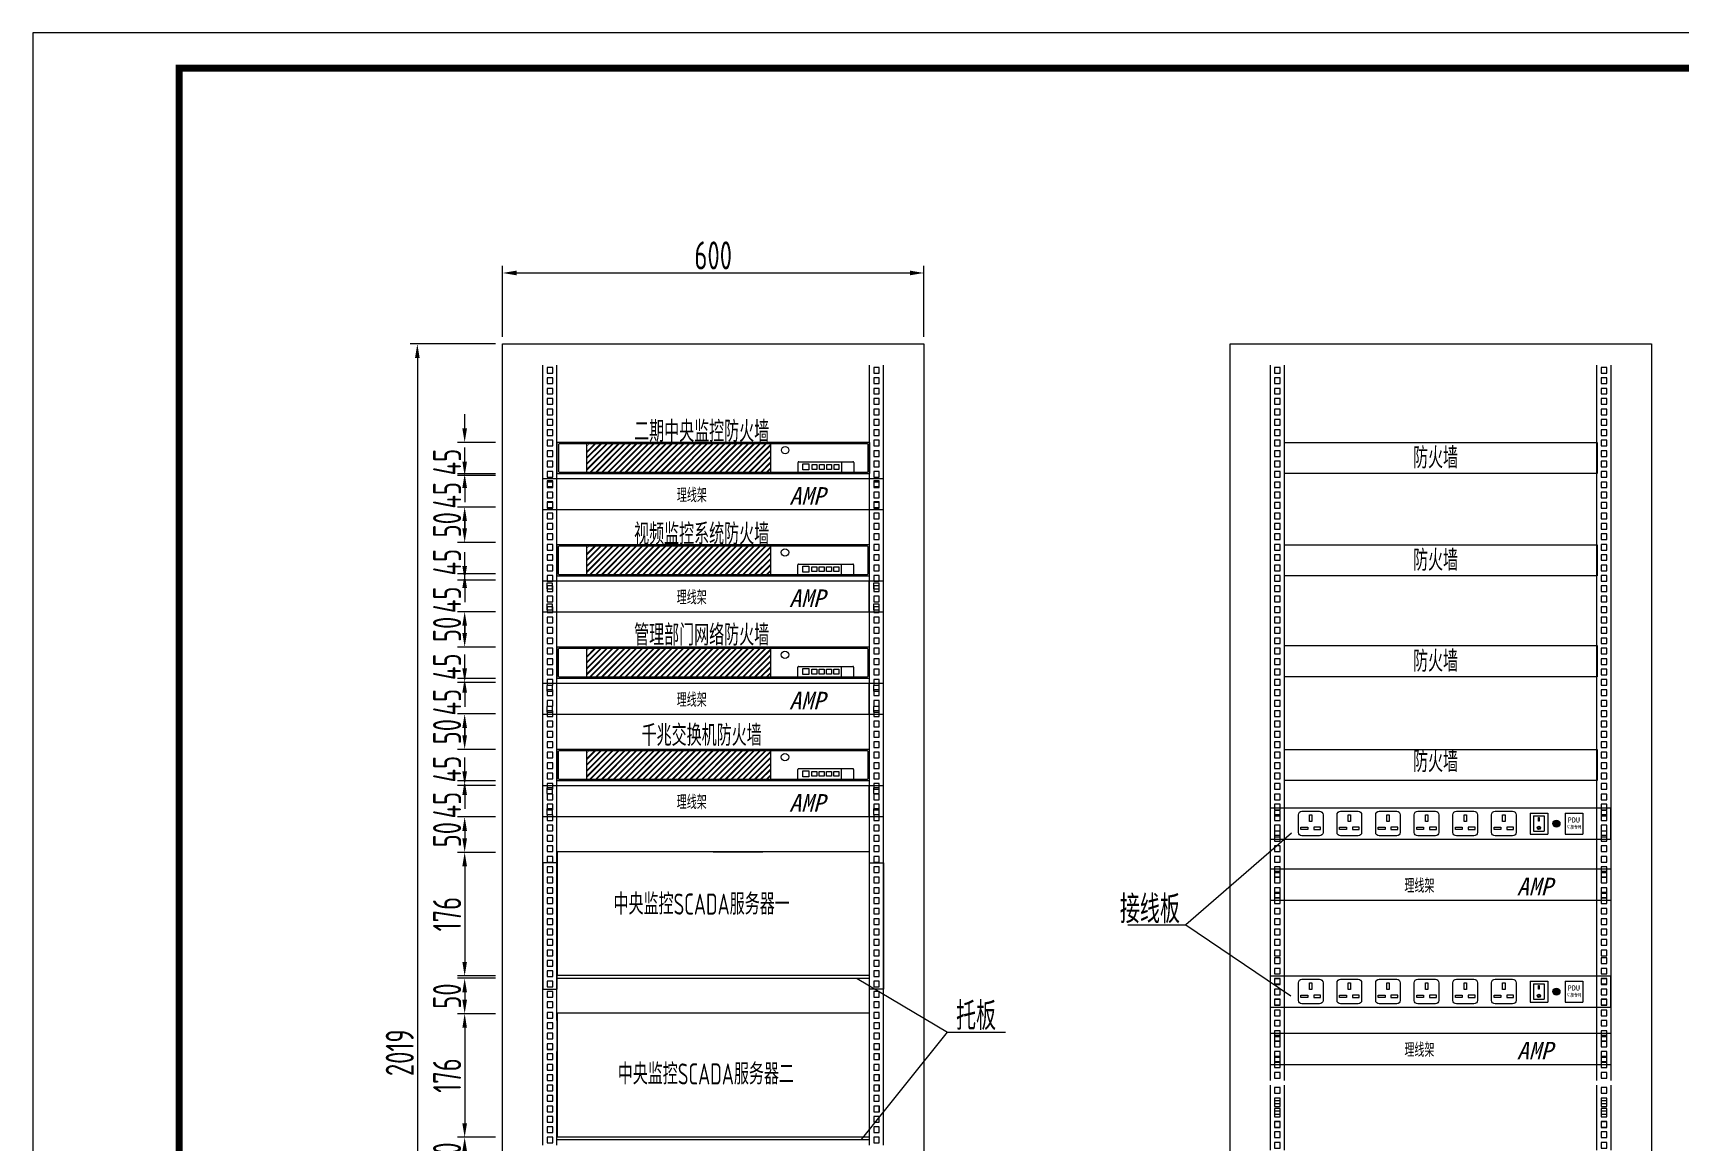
# Model space of a CAD drawing. Header units: millimetres. Extents: x 30557 to 235556, y -116603 to -73383.
# Drawn here: x 43144 to 45490, y -115243 to -113663 of the extents above; entities that cross this region are included whole.
import ezdxf
from ezdxf.enums import TextEntityAlignment as Align

# ---------------------------------------------------------------- set-up
doc = ezdxf.new("R2010")
doc.units = ezdxf.units.MM
doc.layers.add('0道路', color=3, linetype='Continuous')
doc.styles.get("Standard").update_dxf_attribs({"font": ''})
doc.styles.add('supcon', font='sceie.shx', dxfattribs={"width": 0.75, "height": 40, "bigfont": 'sceic.shx'})
doc.styles.get('Standard').set_extended_font_data('SimSun')
doc.dimstyles.new('supcon', dxfattribs={"dimtxt": 20, "dimasz": 20, "dimexe": 10, "dimexo": 10, "dimgap": 5, "dimtad": 1, "dimtoh": 1, "dimdec": 0, "dimzin": 0, "dimdsep": 46, "dimtxsty": 'supcon', "dimcen": 0.09, "dimclrd": 2, "dimclre": 2, "dimclrt": 2, "dimadec": 0, "dimazin": 0, "dimtfac": 1, "dimtdec": 0, "dimtofl": 0, "dimtmove": 0, "dimatfit": 3, "dimfxl": 1, "dimtolj": 1, "dimtzin": 0, "dimarcsym": 0})

# ---------------------------------------------------------------- blocks, each defined once
blk = doc.blocks.new('supcon图框')
at = {"linetype": 'Continuous'}
for p, q in [((6145.7, 4361.7), (1987.7, 4361.7)), ((1987.7, 4361.7), (1987.7, 1421.7))]:
    blk.add_line(p, q, dxfattribs=at)
at = {"linetype": 'Continuous', "const_width": 10}
blk.add_lwpolyline([(2195.7, 4311.7), (6095.7, 4311.7), (6095.7, 1471.7), (2195.7, 1471.7)], close=True, dxfattribs=at)
blk = doc.blocks.new('1U机架')
for p, q in [((493358, 404273), (493358, 404717)), ((493558, 404273), (493558, 404717)), ((498009, 404273), (498009, 404717)), ((498209, 404273), (498209, 404717))]:
    blk.add_line(p, q)
for points in [[(493498, 404683), (493418, 404683), (493418, 404603), (493498, 404603)], [(498149, 404683), (498069, 404683), (498069, 404603), (498149, 404603)], [(493498, 404535), (493418, 404535), (493418, 404455), (493498, 404455)], [(498149, 404535), (498069, 404535), (498069, 404455), (498149, 404455)], [(493498, 404385), (493418, 404385), (493418, 404305), (493498, 404305)], [(498149, 404385), (498069, 404385), (498069, 404305), (498149, 404305)]]:
    blk.add_lwpolyline(points, close=True)
blk = doc.blocks.new('42U机柜雏形')
for p, q in [((483477, 393703), (489477, 393703)), ((483477, 373513), (483477, 393703)), ((489477, 393703), (489477, 373513)), ((489477, 374513), (483477, 374513)), ((489477, 373513), (483477, 373513))]:
    blk.add_line(p, q)
for p in [(-9306, -11314), (-9306, -29539)]:
    blk.add_blockref('1U机架', p)
blk = doc.blocks.new('PUD插座')
h = blk.add_hatch(color=256)
h.dxf.hatch_style = 1
h.paths.add_polyline_path([(502708, 391397), (502716, 391397), (502716, 391447), (502708, 391447)])
h.paths.add_polyline_path([(502689, 391300, 1), (502735, 391300, 1)])
h.paths.add_polyline_path([(502727, 391300, -1), (502697, 391300, -1)], flags=16)
h = blk.add_hatch(color=256)
h.dxf.hatch_style = 1
h.paths.add_polyline_path([(502992, 391362, 1), (502932, 391362, 1)], flags=0)
h.paths.add_polyline_path([(502912, 391362, 1), (503012, 391362, 1)])
h.paths.add_polyline_path([(503002, 391362, -1), (502922, 391362, -1)], flags=16)
h.paths.add_polyline_path([(502992, 391362, -1), (502932, 391362, -1)], flags=0)
h = blk.add_hatch(color=256)
h.dxf.hatch_style = 1
h.paths.add_polyline_path([(502992, 391362, 1), (502932, 391362, 1)])
for p, q in [((498887, 391140), (498887, 391584)), ((498887, 391584), (503738, 391584)), ((499087, 391140), (499087, 391584)), ((502587, 391512), (502587, 391212)), ((502587, 391512), (502837, 391512)), ((502837, 391512), (502837, 391212)), ((503087, 391512), (503087, 391212)), ((503087, 391512), (503337, 391512)), ((503337, 391512), (503337, 391212)), ((503538, 391140), (503538, 391584)), ((503738, 391140), (503738, 391584)), ((502637, 391472), (502787, 391472)), ((502637, 391472), (502637, 391252)), ((502787, 391472), (502787, 391252)), ((498887, 391140), (503738, 391140)), ((502587, 391212), (502837, 391212)), ((502637, 391252), (502787, 391252)), ((503087, 391212), (503337, 391212))]:
    blk.add_line(p, q)
for points in [[(499027, 391550), (498947, 391550), (498947, 391470), (499027, 391470)], [(503678, 391550), (503598, 391550), (503598, 391470), (503678, 391470)], [(499420, 391313), (499420, 391278), (499323, 391278), (499323, 391313)], [(499445, 391487), (499480, 391487), (499480, 391390), (499445, 391390)], [(499505, 391313), (499505, 391278), (499602, 391278), (499602, 391313)], [(499970, 391313), (499970, 391278), (499873, 391278), (499873, 391313)], [(499995, 391487), (500030, 391487), (500030, 391390), (499995, 391390)], [(500055, 391313), (500055, 391278), (500152, 391278), (500152, 391313)], [(500520, 391313), (500520, 391278), (500423, 391278), (500423, 391313)], [(500545, 391487), (500580, 391487), (500580, 391390), (500545, 391390)], [(500605, 391313), (500605, 391278), (500702, 391278), (500702, 391313)], [(501070, 391313), (501070, 391278), (500973, 391278), (500973, 391313)], [(501095, 391487), (501130, 391487), (501130, 391390), (501095, 391390)], [(501155, 391313), (501155, 391278), (501252, 391278), (501252, 391313)], [(501620, 391313), (501620, 391278), (501523, 391278), (501523, 391313)], [(501645, 391487), (501680, 391487), (501680, 391390), (501645, 391390)], [(501705, 391313), (501705, 391278), (501802, 391278), (501802, 391313)], [(502170, 391313), (502170, 391278), (502073, 391278), (502073, 391313)], [(502195, 391487), (502230, 391487), (502230, 391390), (502195, 391390)], [(502255, 391313), (502255, 391278), (502352, 391278), (502352, 391313)], [(502708, 391447), (502716, 391447), (502716, 391397), (502708, 391397)], [(499027, 391252), (498947, 391252), (498947, 391172), (499027, 391172)], [(503678, 391252), (503598, 391252), (503598, 391172), (503678, 391172)]]:
    blk.add_lwpolyline(points, close=True)
for points in [[(499337, 391537), (499587, 391537, -0.414214), (499637, 391487), (499637, 391237, -0.414214), (499587, 391187), (499337, 391187, -0.414214), (499287, 391237), (499287, 391487, -0.414214)], [(499887, 391537), (500137, 391537, -0.414214), (500187, 391487), (500187, 391237, -0.414214), (500137, 391187), (499887, 391187, -0.414214), (499837, 391237), (499837, 391487, -0.414214)], [(500437, 391537), (500687, 391537, -0.414214), (500737, 391487), (500737, 391237, -0.414214), (500687, 391187), (500437, 391187, -0.414214), (500387, 391237), (500387, 391487, -0.414214)], [(500987, 391537), (501237, 391537, -0.414214), (501287, 391487), (501287, 391237, -0.414214), (501237, 391187), (500987, 391187, -0.414214), (500937, 391237), (500937, 391487, -0.414214)], [(501537, 391537), (501787, 391537, -0.414214), (501837, 391487), (501837, 391237, -0.414214), (501787, 391187), (501537, 391187, -0.414214), (501487, 391237), (501487, 391487, -0.414214)], [(502087, 391537), (502337, 391537, -0.414214), (502387, 391487), (502387, 391237, -0.414214), (502337, 391187), (502087, 391187, -0.414214), (502037, 391237), (502037, 391487, -0.414214)]]:
    blk.add_lwpolyline(points, format="xyb", close=True)
for centre, radius in [((502712, 391300), 23), ((502712, 391300), 15), ((502962, 391362), 50), ((502962, 391362), 40), ((502962, 391362), 30)]:
    blk.add_circle(centre, radius)
at = {"width": 0.75}
blk.add_text('机柜专用', height=50, dxfattribs=at).set_placement((503213, 391314), align=Align.MIDDLE)
blk.add_text('PDU', height=75).set_placement((503209, 391413), align=Align.MIDDLE)
blk = doc.blocks.new('理线架')
for p, q in [((498703, 383125), (498703, 383570)), ((498703, 383570), (503554, 383570)), ((498903, 383125), (498903, 383570)), ((503354, 383125), (503354, 383570)), ((503554, 383125), (503554, 383570)), ((498703, 383125), (503554, 383125))]:
    blk.add_line(p, q)
for points in [[(498843, 383535), (498763, 383535), (498763, 383455), (498843, 383455)], [(503494, 383535), (503414, 383535), (503414, 383455), (503494, 383455)], [(498843, 383237), (498763, 383237), (498763, 383157), (498843, 383157)], [(503494, 383237), (503414, 383237), (503414, 383157), (503494, 383157)]]:
    blk.add_lwpolyline(points, close=True)
at = {"color": 2, "style": 'supcon', "width": 0.75}
blk.add_text('理线架', height=200, dxfattribs=at).set_placement((500825, 383341), align=Align.MIDDLE)
at = {"oblique": 15}
blk.add_text('AMP', height=250, dxfattribs=at).set_placement((502468, 383321), align=Align.MIDDLE)
blk = doc.blocks.new('防火墙')
h = blk.add_hatch(color=252)
h.dxf.hatch_style = 1
h.paths.add_polyline_path([(27671.4, 1536.1), (27672.4, 1536.1), (27677, 1540.7), (27677, 1541.8)], flags=0)
h.paths.add_polyline_path([(27677, 1549.1), (27677, 1550.2), (27663, 1536.1), (27664, 1536.1)], flags=16)
h.paths.add_polyline_path([(27654.6, 1536.1), (27655.7, 1536.1), (27677, 1557.5), (27677, 1558.5)], flags=16)
h.paths.add_polyline_path([(27677, 1565.9), (27677, 1566.9), (27646.2, 1536.1), (27647.3, 1536.1)], flags=17)
h.paths.add_polyline_path([(27677, 1574.3), (27677, 1575.3), (27637.9, 1536.1), (27638.9, 1536.1)])
h.paths.add_polyline_path([(27629.5, 1536.1), (27630.5, 1536.1), (27670.7, 1576.4), (27669.7, 1576.4)])
h.paths.add_polyline_path([(27612.7, 1536.1), (27613.8, 1536.1), (27654, 1576.4), (27652.9, 1576.4)])
h.paths.add_polyline_path([(27621.1, 1536.1), (27622.1, 1536.1), (27662.4, 1576.4), (27661.3, 1576.4)])
h.paths.add_polyline_path([(27645.6, 1576.4), (27644.6, 1576.4), (27604.3, 1536.1), (27605.4, 1536.1)])
h.paths.add_polyline_path([(27637.2, 1576.4), (27636.2, 1576.4), (27595.9, 1536.1), (27597, 1536.1)])
h.paths.add_polyline_path([(27587.6, 1536.1), (27588.6, 1536.1), (27628.8, 1576.4), (27627.8, 1576.4)])
h.paths.add_polyline_path([(27579.2, 1536.1), (27580.2, 1536.1), (27620.5, 1576.4), (27619.4, 1576.4)])
h.paths.add_polyline_path([(27612.1, 1576.4), (27611, 1576.4), (27570.8, 1536.1), (27571.9, 1536.1)])
h.paths.add_polyline_path([(27603.7, 1576.4), (27602.7, 1576.4), (27562.4, 1536.1), (27563.5, 1536.1)])
h.paths.add_polyline_path([(27595.3, 1576.4), (27594.3, 1576.4), (27554, 1536.1), (27555.1, 1536.1)])
h.paths.add_polyline_path([(27586.9, 1576.4), (27585.9, 1576.4), (27545.7, 1536.1), (27546.7, 1536.1)])
h.paths.add_polyline_path([(27545, 1576.4), (27544, 1576.4), (27503.8, 1536.1), (27504.8, 1536.1)])
h.paths.add_polyline_path([(27553.4, 1576.4), (27552.4, 1576.4), (27512.1, 1536.1), (27513.2, 1536.1)])
h.paths.add_polyline_path([(27561.8, 1576.4), (27560.7, 1576.4), (27520.5, 1536.1), (27521.6, 1536.1)])
h.paths.add_polyline_path([(27570.2, 1576.4), (27569.1, 1576.4), (27528.9, 1536.1), (27529.9, 1536.1)])
h.paths.add_polyline_path([(27578.6, 1576.4), (27577.5, 1576.4), (27537.3, 1536.1), (27538.3, 1536.1)])
h.paths.add_polyline_path([(27495.4, 1536.1), (27496.4, 1536.1), (27536.7, 1576.4), (27535.6, 1576.4)])
h.paths.add_polyline_path([(27487, 1536.1), (27488, 1536.1), (27528.3, 1576.4), (27527.2, 1576.4)])
h.paths.add_polyline_path([(27494.7, 1576.4), (27493.7, 1576.4), (27453.5, 1536.1), (27454.5, 1536.1)])
h.paths.add_polyline_path([(27503.1, 1576.4), (27502.1, 1576.4), (27461.9, 1536.1), (27462.9, 1536.1)])
h.paths.add_polyline_path([(27511.5, 1576.4), (27510.5, 1576.4), (27470.2, 1536.1), (27471.3, 1536.1)])
h.paths.add_polyline_path([(27519.9, 1576.4), (27518.8, 1576.4), (27478.6, 1536.1), (27479.7, 1536.1)])
h.paths.add_polyline_path([(27445.1, 1536.1), (27446.1, 1536.1), (27486.4, 1576.4), (27485.3, 1576.4)])
h.paths.add_polyline_path([(27436.7, 1536.1), (27437.8, 1536.1), (27478, 1576.4), (27476.9, 1576.4)])
h.paths.add_polyline_path([(27469.6, 1576.4), (27468.6, 1576.4), (27428.3, 1536.1), (27429.4, 1536.1)])
h.paths.add_polyline_path([(27419.9, 1536.1), (27421, 1536.1), (27461.2, 1576.4), (27460.2, 1576.4)])
h.paths.add_polyline_path([(27415.1, 1539.7), (27415.1, 1538.6), (27452.8, 1576.4), (27451.8, 1576.4)])
h.paths.add_polyline_path([(27444.5, 1576.4), (27443.4, 1576.4), (27415.1, 1548.1), (27415.1, 1547)], flags=17)
h.paths.add_polyline_path([(27415.1, 1556.5), (27415.1, 1555.4), (27436.1, 1576.4), (27435, 1576.4)], flags=16)
h.paths.add_polyline_path([(27427.7, 1576.4), (27426.7, 1576.4), (27415.1, 1564.8), (27415.1, 1563.8)], flags=16)
h = blk.add_hatch(color=252)
h.dxf.hatch_style = 1
h.paths.add_polyline_path([(27419.3, 1576.4), (27418.3, 1576.4), (27415.1, 1573.2), (27415.1, 1572.2)])
h = blk.add_hatch(color=252)
h.dxf.hatch_style = 1
h.paths.add_polyline_path([(27677, 1540.7), (27677, 1541.8), (27671.4, 1536.1), (27672.4, 1536.1)])
for p, q in [((27372.8, 1578.5), (27372.8, 1534)), ((27818.2, 1578.5), (27372.8, 1578.5)), ((27374.9, 1575.3), (27374.9, 1537.2)), ((27815.1, 1576.4), (27375.9, 1576.4)), ((27415.1, 1576.4), (27415.1, 1536.1)), ((27677, 1576.4), (27677, 1536.1)), ((27816.1, 1537.2), (27816.1, 1575.3)), ((27818.2, 1534), (27818.2, 1578.5)), ((27716.2, 1536.1), (27716.2, 1549.9)), ((27717.2, 1551), (27794.4, 1551)), ((27778, 1551), (27778, 1536.1)), ((27795.4, 1549.9), (27795.4, 1536.1)), ((27372.8, 1534), (27818.2, 1534)), ((27375.9, 1536.1), (27815.1, 1536.1))]:
    blk.add_line(p, q)
at = {"color": 252}
for p, q in [((27415.1, 1538.6), (27452.8, 1576.4)), ((27415.1, 1539.7), (27451.8, 1576.4)), ((27415.1, 1547), (27444.5, 1576.4)), ((27415.1, 1548.1), (27443.4, 1576.4)), ((27415.1, 1555.4), (27436.1, 1576.4)), ((27415.1, 1556.5), (27435, 1576.4)), ((27415.1, 1563.8), (27427.7, 1576.4)), ((27415.1, 1564.8), (27426.7, 1576.4)), ((27419.9, 1536.1), (27460.2, 1576.4)), ((27421, 1536.1), (27461.2, 1576.4)), ((27428.3, 1536.1), (27468.6, 1576.4)), ((27429.4, 1536.1), (27469.6, 1576.4)), ((27436.7, 1536.1), (27476.9, 1576.4)), ((27437.8, 1536.1), (27478, 1576.4)), ((27445.1, 1536.1), (27485.3, 1576.4)), ((27446.1, 1536.1), (27486.4, 1576.4)), ((27453.5, 1536.1), (27493.7, 1576.4)), ((27454.5, 1536.1), (27494.7, 1576.4)), ((27461.9, 1536.1), (27502.1, 1576.4)), ((27462.9, 1536.1), (27503.1, 1576.4)), ((27470.2, 1536.1), (27510.5, 1576.4)), ((27471.3, 1536.1), (27511.5, 1576.4)), ((27478.6, 1536.1), (27518.8, 1576.4)), ((27479.7, 1536.1), (27519.9, 1576.4)), ((27487, 1536.1), (27527.2, 1576.4)), ((27488, 1536.1), (27528.3, 1576.4)), ((27495.4, 1536.1), (27535.6, 1576.4)), ((27496.4, 1536.1), (27536.7, 1576.4)), ((27503.8, 1536.1), (27544, 1576.4)), ((27504.8, 1536.1), (27545, 1576.4)), ((27512.1, 1536.1), (27552.4, 1576.4)), ((27513.2, 1536.1), (27553.4, 1576.4)), ((27520.5, 1536.1), (27560.7, 1576.4)), ((27521.6, 1536.1), (27561.8, 1576.4)), ((27528.9, 1536.1), (27569.1, 1576.4)), ((27529.9, 1536.1), (27570.2, 1576.4)), ((27537.3, 1536.1), (27577.5, 1576.4)), ((27538.3, 1536.1), (27578.6, 1576.4)), ((27545.7, 1536.1), (27585.9, 1576.4)), ((27546.7, 1536.1), (27586.9, 1576.4)), ((27554, 1536.1), (27594.3, 1576.4)), ((27555.1, 1536.1), (27595.3, 1576.4)), ((27562.4, 1536.1), (27602.7, 1576.4)), ((27563.5, 1536.1), (27603.7, 1576.4)), ((27570.8, 1536.1), (27611, 1576.4)), ((27571.9, 1536.1), (27612.1, 1576.4)), ((27579.2, 1536.1), (27619.4, 1576.4)), ((27580.2, 1536.1), (27620.5, 1576.4)), ((27587.6, 1536.1), (27627.8, 1576.4)), ((27588.6, 1536.1), (27628.8, 1576.4)), ((27595.9, 1536.1), (27636.2, 1576.4)), ((27597, 1536.1), (27637.2, 1576.4)), ((27604.3, 1536.1), (27644.6, 1576.4)), ((27605.4, 1536.1), (27645.6, 1576.4)), ((27612.7, 1536.1), (27652.9, 1576.4)), ((27613.8, 1536.1), (27654, 1576.4)), ((27621.1, 1536.1), (27661.3, 1576.4)), ((27622.1, 1536.1), (27662.4, 1576.4)), ((27629.5, 1536.1), (27669.7, 1576.4)), ((27630.5, 1536.1), (27670.7, 1576.4)), ((27637.9, 1536.1), (27677, 1575.3)), ((27638.9, 1536.1), (27677, 1574.3)), ((27646.2, 1536.1), (27677, 1566.9)), ((27647.3, 1536.1), (27677, 1565.9)), ((27654.6, 1536.1), (27677, 1558.5)), ((27655.7, 1536.1), (27677, 1557.5)), ((27663, 1536.1), (27677, 1550.2)), ((27664, 1536.1), (27677, 1549.1)), ((27671.4, 1536.1), (27677, 1541.8)), ((27672.4, 1536.1), (27677, 1540.7))]:
    blk.add_line(p, q, dxfattribs=at)
for points in [[(27723, 1547.9), (27731.7, 1547.9), (27731.7, 1539.2), (27723, 1539.2)], [(27736.1, 1547), (27743.1, 1547), (27743.1, 1540.1), (27736.1, 1540.1)], [(27746.6, 1547), (27753.6, 1547), (27753.6, 1540.1), (27746.6, 1540.1)], [(27757.1, 1547), (27764, 1547), (27764, 1540.1), (27757.1, 1540.1)], [(27767.5, 1547), (27774.5, 1547), (27774.5, 1540.1), (27767.5, 1540.1)]]:
    blk.add_lwpolyline(points, close=True)
blk.add_circle((27697.8, 1567.5), 5.24)
for centre, start, end in [((27375.9, 1575.3), 90, 180), ((27815.1, 1575.3), 0, 90), ((27717.2, 1549.9), 90, 180), ((27794.4, 1549.9), 0, 90), ((27375.9, 1537.2), 180, 270), ((27815.1, 1537.2), 270, 0)]:
    blk.add_arc(centre, 1.05, start, end)
blk = doc.blocks.new('*D417')
at = {"color": 2, "lineweight": -2}
for p, q in [((43812.8, -114096.3), (43812.8, -113995.2)), ((44412.8, -114096.3), (44412.8, -113995.2)), ((43832.8, -114005.2), (44392.8, -114005.2))]:
    blk.add_line(p, q, dxfattribs=at)
at = {"color": 2}
for points in [[(43832.8, -114001.8), (43832.8, -114008.5), (43812.8, -114005.2)], [(44392.8, -114008.5), (44392.8, -114001.8), (44412.8, -114005.2)]]:
    blk.add_solid(points, dxfattribs=at)
at = {"layer": 'DEFPOINTS', "color": 0}
for p in [(44412.8, -114005.2), (43812.8, -114106.3), (44412.8, -114106.3)]:
    blk.add_point(p, dxfattribs=at)
at = {"color": 2, "insert": (44112.8, -113980.2), "char_height": 40, "attachment_point": 5, "style": 'supcon'}
blk.add_mtext('\\A1;600', dxfattribs=at)
blk = doc.blocks.new('*D418')
at = {"color": 2, "lineweight": -2}
for p, q in [((43802.8, -114106.3), (43681.4, -114106.3)), ((43691.4, -114126.3), (43691.4, -116105.3)), ((43802.8, -116125.3), (43681.4, -116125.3))]:
    blk.add_line(p, q, dxfattribs=at)
at = {"color": 2}
for points in [[(43694.7, -114126.3), (43688.1, -114126.3), (43691.4, -114106.3)], [(43688.1, -116105.3), (43694.7, -116105.3), (43691.4, -116125.3)]]:
    blk.add_solid(points, dxfattribs=at)
at = {"layer": 'DEFPOINTS', "color": 0}
for p in [(43812.8, -114106.3), (43691.4, -116125.3), (43812.8, -116125.3)]:
    blk.add_point(p, dxfattribs=at)
at = {"color": 2, "insert": (43666.4, -115115.8), "char_height": 40, "attachment_point": 5, "rotation": 90, "style": 'supcon'}
blk.add_mtext('\\A1;2019', dxfattribs=at)
blk = doc.blocks.new('*D426')
at = {"color": 2, "lineweight": -2}
for p, q in [((43802.8, -115060.3), (43748.8, -115060.3)), ((43758.8, -115080.3), (43758.8, -115216.3)), ((43802.8, -115236.3), (43748.8, -115236.3))]:
    blk.add_line(p, q, dxfattribs=at)
at = {"color": 2}
for points in [[(43762.1, -115080.3), (43755.5, -115080.3), (43758.8, -115060.3)], [(43755.5, -115216.3), (43762.1, -115216.3), (43758.8, -115236.3)]]:
    blk.add_solid(points, dxfattribs=at)
at = {"layer": 'DEFPOINTS', "color": 0}
for p in [(43812.8, -115060.3), (43758.8, -115236.3), (43812.8, -115236.3)]:
    blk.add_point(p, dxfattribs=at)
at = {"color": 2, "insert": (43733.8, -115148.3), "char_height": 40, "attachment_point": 5, "rotation": 90, "style": 'supcon'}
blk.add_mtext('\\A1;176', dxfattribs=at)
blk = doc.blocks.new('*D427')
at = {"color": 2, "lineweight": -2}
for p, q in [((43802.8, -115009.8), (43748.8, -115009.8)), ((43758.8, -115029.8), (43758.8, -115040.3)), ((43802.8, -115060.3), (43748.8, -115060.3))]:
    blk.add_line(p, q, dxfattribs=at)
at = {"color": 2}
for points in [[(43762.1, -115029.8), (43755.5, -115029.8), (43758.8, -115009.8)], [(43755.5, -115040.3), (43762.1, -115040.3), (43758.8, -115060.3)]]:
    blk.add_solid(points, dxfattribs=at)
at = {"layer": 'DEFPOINTS', "color": 0}
for p in [(43812.8, -115009.8), (43758.8, -115060.3), (43812.8, -115060.3)]:
    blk.add_point(p, dxfattribs=at)
at = {"color": 2, "insert": (43733.8, -115035.1), "char_height": 40, "attachment_point": 5, "rotation": 90, "style": 'supcon'}
blk.add_mtext('\\A1;50', dxfattribs=at)
blk = doc.blocks.new('*D428')
at = {"color": 2, "lineweight": -2}
for p, q in [((43802.8, -114830.4), (43748.8, -114830.4)), ((43758.8, -114850.4), (43758.8, -114986.4)), ((43802.8, -115006.4), (43748.8, -115006.4))]:
    blk.add_line(p, q, dxfattribs=at)
at = {"color": 2}
for points in [[(43762.1, -114850.4), (43755.5, -114850.4), (43758.8, -114830.4)], [(43755.5, -114986.4), (43762.1, -114986.4), (43758.8, -115006.4)]]:
    blk.add_solid(points, dxfattribs=at)
at = {"layer": 'DEFPOINTS', "color": 0}
for p in [(43812.8, -114830.4), (43758.8, -115006.4), (43812.8, -115006.4)]:
    blk.add_point(p, dxfattribs=at)
at = {"color": 2, "insert": (43733.8, -114918.4), "char_height": 40, "attachment_point": 5, "rotation": 90, "style": 'supcon'}
blk.add_mtext('\\A1;176', dxfattribs=at)
blk = doc.blocks.new('*D429')
at = {"color": 2, "lineweight": -2}
for p, q in [((43802.8, -115236.3), (43748.8, -115236.3)), ((43758.8, -115256.3), (43758.8, -115266.7)), ((43802.8, -115286.7), (43748.8, -115286.7))]:
    blk.add_line(p, q, dxfattribs=at)
at = {"color": 2}
for points in [[(43762.1, -115256.3), (43755.5, -115256.3), (43758.8, -115236.3)], [(43755.5, -115266.7), (43762.1, -115266.7), (43758.8, -115286.7)]]:
    blk.add_solid(points, dxfattribs=at)
at = {"layer": 'DEFPOINTS', "color": 0}
for p in [(43812.8, -115236.3), (43758.8, -115286.7), (43812.8, -115286.7)]:
    blk.add_point(p, dxfattribs=at)
at = {"color": 2, "insert": (43733.8, -115261.5), "char_height": 40, "attachment_point": 5, "rotation": 90, "style": 'supcon'}
blk.add_mtext('\\A1;50', dxfattribs=at)
blk = doc.blocks.new('*D432')
at = {"color": 2, "lineweight": -2}
for p, q in [((43802.8, -114779.9), (43748.8, -114779.9)), ((43758.8, -114799.9), (43758.8, -114810.4)), ((43802.8, -114830.4), (43748.8, -114830.4))]:
    blk.add_line(p, q, dxfattribs=at)
at = {"color": 2}
for points in [[(43762.1, -114799.9), (43755.5, -114799.9), (43758.8, -114779.9)], [(43755.5, -114810.4), (43762.1, -114810.4), (43758.8, -114830.4)]]:
    blk.add_solid(points, dxfattribs=at)
at = {"layer": 'DEFPOINTS', "color": 0}
for p in [(43812.8, -114779.9), (43758.8, -114830.4), (43812.8, -114830.4)]:
    blk.add_point(p, dxfattribs=at)
at = {"color": 2, "insert": (43733.8, -114805.2), "char_height": 40, "attachment_point": 5, "rotation": 90, "style": 'supcon'}
blk.add_mtext('\\A1;50', dxfattribs=at)
blk = doc.blocks.new('*D433')
at = {"color": 2, "lineweight": -2}
for p, q in [((43758.8, -114715.1), (43758.8, -114695.1)), ((43802.8, -114735.1), (43748.8, -114735.1)), ((43802.8, -114779.9), (43748.8, -114779.9)), ((43758.8, -114799.9), (43758.8, -114819.9))]:
    blk.add_line(p, q, dxfattribs=at)
at = {"color": 2}
for points in [[(43755.5, -114715.1), (43762.1, -114715.1), (43758.8, -114735.1)], [(43762.1, -114799.9), (43755.5, -114799.9), (43758.8, -114779.9)]]:
    blk.add_solid(points, dxfattribs=at)
at = {"layer": 'DEFPOINTS', "color": 0}
for p in [(43812.8, -114735.1), (43758.8, -114779.9), (43812.8, -114779.9)]:
    blk.add_point(p, dxfattribs=at)
at = {"color": 2, "insert": (43733.8, -114763.1), "char_height": 40, "attachment_point": 5, "rotation": 90, "style": 'supcon'}
blk.add_mtext('\\A1;45', dxfattribs=at)
blk = doc.blocks.new('*D434')
at = {"color": 2, "lineweight": -2}
for p, q in [((43758.8, -114663.8), (43758.8, -114643.8)), ((43802.8, -114683.8), (43748.8, -114683.8)), ((43802.8, -114728.6), (43748.8, -114728.6)), ((43758.8, -114748.6), (43758.8, -114768.6))]:
    blk.add_line(p, q, dxfattribs=at)
at = {"color": 2}
for points in [[(43755.5, -114663.8), (43762.1, -114663.8), (43758.8, -114683.8)], [(43762.1, -114748.6), (43755.5, -114748.6), (43758.8, -114728.6)]]:
    blk.add_solid(points, dxfattribs=at)
at = {"layer": 'DEFPOINTS', "color": 0}
for p in [(43812.8, -114683.8), (43758.8, -114728.6), (43812.8, -114728.6)]:
    blk.add_point(p, dxfattribs=at)
at = {"color": 2, "insert": (43733.8, -114711.8), "char_height": 40, "attachment_point": 5, "rotation": 90, "style": 'supcon'}
blk.add_mtext('\\A1;45', dxfattribs=at)
blk = doc.blocks.new('*D435')
at = {"color": 2, "lineweight": -2}
for p, q in [((43802.8, -114633.3), (43748.8, -114633.3)), ((43758.8, -114653.3), (43758.8, -114663.8)), ((43802.8, -114683.8), (43748.8, -114683.8))]:
    blk.add_line(p, q, dxfattribs=at)
at = {"color": 2}
for points in [[(43762.1, -114653.3), (43755.5, -114653.3), (43758.8, -114633.3)], [(43755.5, -114663.8), (43762.1, -114663.8), (43758.8, -114683.8)]]:
    blk.add_solid(points, dxfattribs=at)
at = {"layer": 'DEFPOINTS', "color": 0}
for p in [(43812.8, -114633.3), (43758.8, -114683.8), (43812.8, -114683.8)]:
    blk.add_point(p, dxfattribs=at)
at = {"color": 2, "insert": (43733.8, -114658.5), "char_height": 40, "attachment_point": 5, "rotation": 90, "style": 'supcon'}
blk.add_mtext('\\A1;50', dxfattribs=at)
blk = doc.blocks.new('*D436')
at = {"color": 2, "lineweight": -2}
for p, q in [((43758.8, -114568.5), (43758.8, -114548.5)), ((43802.8, -114588.5), (43748.8, -114588.5)), ((43802.8, -114633.3), (43748.8, -114633.3)), ((43758.8, -114653.3), (43758.8, -114673.3))]:
    blk.add_line(p, q, dxfattribs=at)
at = {"color": 2}
for points in [[(43755.5, -114568.5), (43762.1, -114568.5), (43758.8, -114588.5)], [(43762.1, -114653.3), (43755.5, -114653.3), (43758.8, -114633.3)]]:
    blk.add_solid(points, dxfattribs=at)
at = {"layer": 'DEFPOINTS', "color": 0}
for p in [(43812.8, -114588.5), (43758.8, -114633.3), (43812.8, -114633.3)]:
    blk.add_point(p, dxfattribs=at)
at = {"color": 2, "insert": (43733.8, -114616.5), "char_height": 40, "attachment_point": 5, "rotation": 90, "style": 'supcon'}
blk.add_mtext('\\A1;45', dxfattribs=at)
blk = doc.blocks.new('*D437')
at = {"color": 2, "lineweight": -2}
for p, q in [((43758.8, -114518), (43758.8, -114498)), ((43802.8, -114538), (43748.8, -114538)), ((43802.8, -114582.9), (43748.8, -114582.9)), ((43758.8, -114602.9), (43758.8, -114622.9))]:
    blk.add_line(p, q, dxfattribs=at)
at = {"color": 2}
for points in [[(43755.5, -114518), (43762.1, -114518), (43758.8, -114538)], [(43762.1, -114602.9), (43755.5, -114602.9), (43758.8, -114582.9)]]:
    blk.add_solid(points, dxfattribs=at)
at = {"layer": 'DEFPOINTS', "color": 0}
for p in [(43812.8, -114538), (43758.8, -114582.9), (43812.8, -114582.9)]:
    blk.add_point(p, dxfattribs=at)
at = {"color": 2, "insert": (43733.8, -114566), "char_height": 40, "attachment_point": 5, "rotation": 90, "style": 'supcon'}
blk.add_mtext('\\A1;45', dxfattribs=at)
blk = doc.blocks.new('*D438')
at = {"color": 2, "lineweight": -2}
for p, q in [((43802.8, -114487.6), (43748.8, -114487.6)), ((43758.8, -114507.6), (43758.8, -114518)), ((43802.8, -114538), (43748.8, -114538))]:
    blk.add_line(p, q, dxfattribs=at)
at = {"color": 2}
for points in [[(43762.1, -114507.6), (43755.5, -114507.6), (43758.8, -114487.6)], [(43755.5, -114518), (43762.1, -114518), (43758.8, -114538)]]:
    blk.add_solid(points, dxfattribs=at)
at = {"layer": 'DEFPOINTS', "color": 0}
for p in [(43812.8, -114487.6), (43758.8, -114538), (43812.8, -114538)]:
    blk.add_point(p, dxfattribs=at)
at = {"color": 2, "insert": (43733.8, -114512.8), "char_height": 40, "attachment_point": 5, "rotation": 90, "style": 'supcon'}
blk.add_mtext('\\A1;50', dxfattribs=at)
blk = doc.blocks.new('*D439')
at = {"color": 2, "lineweight": -2}
for p, q in [((43758.8, -114422.7), (43758.8, -114402.7)), ((43802.8, -114442.7), (43748.8, -114442.7)), ((43802.8, -114487.6), (43748.8, -114487.6)), ((43758.8, -114507.6), (43758.8, -114527.6))]:
    blk.add_line(p, q, dxfattribs=at)
at = {"color": 2}
for points in [[(43755.5, -114422.7), (43762.1, -114422.7), (43758.8, -114442.7)], [(43762.1, -114507.6), (43755.5, -114507.6), (43758.8, -114487.6)]]:
    blk.add_solid(points, dxfattribs=at)
at = {"layer": 'DEFPOINTS', "color": 0}
for p in [(43812.8, -114442.7), (43758.8, -114487.6), (43812.8, -114487.6)]:
    blk.add_point(p, dxfattribs=at)
at = {"color": 2, "insert": (43733.8, -114470.7), "char_height": 40, "attachment_point": 5, "rotation": 90, "style": 'supcon'}
blk.add_mtext('\\A1;45', dxfattribs=at)
blk = doc.blocks.new('*D440')
at = {"color": 2, "lineweight": -2}
for p, q in [((43758.8, -114369.1), (43758.8, -114349.1)), ((43802.8, -114389.1), (43748.8, -114389.1)), ((43802.8, -114433.9), (43748.8, -114433.9)), ((43758.8, -114453.9), (43758.8, -114473.9))]:
    blk.add_line(p, q, dxfattribs=at)
at = {"color": 2}
for points in [[(43755.5, -114369.1), (43762.1, -114369.1), (43758.8, -114389.1)], [(43762.1, -114453.9), (43755.5, -114453.9), (43758.8, -114433.9)]]:
    blk.add_solid(points, dxfattribs=at)
at = {"layer": 'DEFPOINTS', "color": 0}
for p in [(43812.8, -114389.1), (43758.8, -114433.9), (43812.8, -114433.9)]:
    blk.add_point(p, dxfattribs=at)
at = {"color": 2, "insert": (43733.8, -114417.1), "char_height": 40, "attachment_point": 5, "rotation": 90, "style": 'supcon'}
blk.add_mtext('\\A1;45', dxfattribs=at)
blk = doc.blocks.new('*D441')
at = {"color": 2, "lineweight": -2}
for p, q in [((43802.8, -114338.6), (43748.8, -114338.6)), ((43758.8, -114358.6), (43758.8, -114369.1)), ((43802.8, -114389.1), (43748.8, -114389.1))]:
    blk.add_line(p, q, dxfattribs=at)
at = {"color": 2}
for points in [[(43762.1, -114358.6), (43755.5, -114358.6), (43758.8, -114338.6)], [(43755.5, -114369.1), (43762.1, -114369.1), (43758.8, -114389.1)]]:
    blk.add_solid(points, dxfattribs=at)
at = {"layer": 'DEFPOINTS', "color": 0}
for p in [(43812.8, -114338.6), (43758.8, -114389.1), (43812.8, -114389.1)]:
    blk.add_point(p, dxfattribs=at)
at = {"color": 2, "insert": (43733.8, -114363.8), "char_height": 40, "attachment_point": 5, "rotation": 90, "style": 'supcon'}
blk.add_mtext('\\A1;50', dxfattribs=at)
blk = doc.blocks.new('*D442')
at = {"color": 2, "lineweight": -2}
for p, q in [((43758.8, -114273.8), (43758.8, -114253.8)), ((43802.8, -114293.8), (43748.8, -114293.8)), ((43802.8, -114338.6), (43748.8, -114338.6)), ((43758.8, -114358.6), (43758.8, -114378.6))]:
    blk.add_line(p, q, dxfattribs=at)
at = {"color": 2}
for points in [[(43755.5, -114273.8), (43762.1, -114273.8), (43758.8, -114293.8)], [(43762.1, -114358.6), (43755.5, -114358.6), (43758.8, -114338.6)]]:
    blk.add_solid(points, dxfattribs=at)
at = {"layer": 'DEFPOINTS', "color": 0}
for p in [(43812.8, -114293.8), (43758.8, -114338.6), (43812.8, -114338.6)]:
    blk.add_point(p, dxfattribs=at)
at = {"color": 2, "insert": (43733.8, -114321.8), "char_height": 40, "attachment_point": 5, "rotation": 90, "style": 'supcon'}
blk.add_mtext('\\A1;45', dxfattribs=at)
blk = doc.blocks.new('*D443')
at = {"color": 2, "lineweight": -2}
for p, q in [((43758.8, -114226.5), (43758.8, -114206.5)), ((43802.8, -114246.5), (43748.8, -114246.5)), ((43802.8, -114291.4), (43748.8, -114291.4)), ((43758.8, -114311.4), (43758.8, -114331.4))]:
    blk.add_line(p, q, dxfattribs=at)
at = {"color": 2}
for points in [[(43755.5, -114226.5), (43762.1, -114226.5), (43758.8, -114246.5)], [(43762.1, -114311.4), (43755.5, -114311.4), (43758.8, -114291.4)]]:
    blk.add_solid(points, dxfattribs=at)
at = {"layer": 'DEFPOINTS', "color": 0}
for p in [(43812.8, -114246.5), (43758.8, -114291.4), (43812.8, -114291.4)]:
    blk.add_point(p, dxfattribs=at)
at = {"color": 2, "insert": (43733.8, -114274.5), "char_height": 40, "attachment_point": 5, "rotation": 90, "style": 'supcon'}
blk.add_mtext('\\A1;45', dxfattribs=at)

msp = doc.modelspace()

# ---------------------------------------------------------------- linework, layer by layer
at = {"color": 2}
for p, q in [((44936.5, -114803), (44785.8, -114933.6)), ((44703.2, -114933.6), (44785.8, -114933.6)), ((44785.8, -114933.6), (44935.4, -115034.7)), ((44317.9, -115010.2), (44446.3, -115086.3)), ((44324.1, -115239.3), (44446.3, -115086.3)), ((44446.3, -115086.3), (44529, -115086.3))]:
    msp.add_line(p, q, dxfattribs=at)
for p, q in [((43890.2, -114845.3), (43870.1, -114845.3)), ((43870.1, -114845.3), (43870.1, -114935.3)), ((43890.2, -114845.3), (43890.2, -114935.3)), ((44112.6, -114829.5), (44183.5, -114829.5)), ((44335.2, -114935.3), (44335.2, -114845.3)), ((44335.2, -114845.3), (44355.2, -114845.3)), ((44355.2, -114845.3), (44355.2, -114935.3)), ((43870.2, -114935.3), (43870.2, -115025.3)), ((43890.2, -114935.3), (43890.2, -115025.3)), ((44335.2, -115025.3), (44335.2, -114935.3)), ((44355.3, -114935.3), (44355.3, -115025.3)), ((43870.2, -115025.3), (43890.2, -115025.3)), ((44355.3, -115025.3), (44335.2, -115025.3)), ((43890.3, -115114.2), (43890.3, -115069.7)), ((44335.4, -115114.2), (44335.4, -115069.7)), ((43890.3, -115158.6), (43890.3, -115114.2)), ((44335.4, -115158.6), (44335.4, -115114.2)), ((43890.3, -115203.1), (43890.3, -115158.6)), ((44335.4, -115203.1), (44335.4, -115158.6))]:
    msp.add_line(p, q)
at = {"color": 3}
for p, q in [((43890.3, -115009.4), (44335.3, -115009.4)), ((43890.3, -115239.3), (44335.3, -115239.3))]:
    msp.add_line(p, q, dxfattribs=at)
for points in [[(44926.3, -114246.5), (45371.7, -114246.5), (45371.7, -114290.9), (44926.3, -114290.9)], [(44926.3, -114392.3), (45371.7, -114392.3), (45371.7, -114436.7), (44926.3, -114436.7)], [(44926.3, -114535.9), (45371.7, -114535.9), (45371.7, -114580.3), (44926.3, -114580.3)], [(44926.3, -114683.8), (45371.7, -114683.8), (45371.7, -114728.2), (44926.3, -114728.2)], [(43884.3, -115073.1), (43876.3, -115073.1), (43876.3, -115081.1), (43884.3, -115081.1)], [(44349.4, -115073.1), (44341.4, -115073.1), (44341.4, -115081.1), (44349.4, -115081.1)], [(43884.3, -115102.9), (43876.3, -115102.9), (43876.3, -115110.9), (43884.3, -115110.9)], [(44349.4, -115102.9), (44341.4, -115102.9), (44341.4, -115110.9), (44349.4, -115110.9)], [(43884.3, -115117.6), (43876.3, -115117.6), (43876.3, -115125.6), (43884.3, -115125.6)], [(44349.4, -115117.6), (44341.4, -115117.6), (44341.4, -115125.6), (44349.4, -115125.6)], [(43884.3, -115147.4), (43876.3, -115147.4), (43876.3, -115155.4), (43884.3, -115155.4)], [(44349.4, -115147.4), (44341.4, -115147.4), (44341.4, -115155.4), (44349.4, -115155.4)], [(43884.3, -115162), (43876.3, -115162), (43876.3, -115170), (43884.3, -115170)], [(44349.4, -115162), (44341.4, -115162), (44341.4, -115170), (44349.4, -115170)], [(43884.3, -115191.8), (43876.3, -115191.8), (43876.3, -115199.8), (43884.3, -115199.8)], [(44349.4, -115191.8), (44341.4, -115191.8), (44341.4, -115199.8), (44349.4, -115199.8)]]:
    msp.add_lwpolyline(points, close=True)
at = {"layer": '0道路', "color": 0}
for points in [[(43890.3, -115005.5), (44335.3, -115005.5), (44335.3, -114829.5), (43890.3, -114829.5)], [(43890.3, -115235.4), (44335.3, -115235.4), (44335.3, -115059.4), (43890.3, -115059.4)]]:
    msp.add_lwpolyline(points, close=True, dxfattribs=at)

# ---------------------------------------------------------------- block references
msp.add_blockref('supcon图框', (41156.3, -118025))
at = {"yscale": 0.1000000000003638, "zscale": 0.1}
for name, p, xscale in [('42U机柜雏形', (-4535, -153476.6), 0.09999999999854481), ('42U机柜雏形', (-3498.9, -153476.6), 0.09999999999854481), ('1U机架', (-5465.6, -154652.5), 0.09999999999854481), ('1U机架', (-4429.5, -154652.5), 0.09999999999854481), ('1U机架', (-5465.6, -154696.9), 0.09999999999854481), ('1U机架', (-4429.5, -154696.9), 0.09999999999854481), ('1U机架', (-5465.6, -154741.4), 0.09999999999854481), ('1U机架', (-4429.5, -154741.4), 0.09999999999854481), ('理线架', (-6000.1, -152654.8), 0.1000000000003638), ('1U机架', (-5465.6, -154785.8), 0.09999999999854481), ('1U机架', (-4429.5, -154785.8), 0.09999999999854481), ('1U机架', (-5465.6, -154830.3), 0.09999999999854481), ('1U机架', (-4429.5, -154830.3), 0.09999999999854481), ('1U机架', (-5465.6, -154874.7), 0.09999999999854481), ('1U机架', (-4429.5, -154874.7), 0.09999999999854481), ('理线架', (-6000.3, -152800.5), 0.1000000000003638), ('1U机架', (-5465.6, -154919.2), 0.09999999999854481), ('1U机架', (-4429.5, -154919.2), 0.09999999999854481), ('1U机架', (-5465.6, -154963.6), 0.09999999999854481), ('1U机架', (-4429.5, -154963.6), 0.09999999999854481), ('1U机架', (-5465.6, -155008.1), 0.09999999999854481), ('1U机架', (-4429.5, -155008.1), 0.09999999999854481), ('理线架', (-6000.3, -152946.3), 0.1000000000003638), ('1U机架', (-5465.6, -155052.5), 0.09999999999854481), ('1U机架', (-4429.5, -155052.5), 0.09999999999854481), ('1U机架', (-5465.6, -155097), 0.09999999999854481), ('1U机架', (-4429.5, -155097), 0.09999999999854481), ('1U机架', (-5465.6, -155141.4), 0.09999999999854481), ('1U机架', (-4429.5, -155141.4), 0.09999999999854481), ('1U机架', (-5465.6, -155185.9), 0.09999999999854481), ('1U机架', (-4429.5, -155185.9), 0.09999999999854481), ('理线架', (-6000.3, -153092), 0.1000000000003638), ('1U机架', (-5465.6, -155230.3), 0.09999999999854481), ('1U机架', (-4429.5, -155230.3), 0.09999999999854481), ('PUD插座', (-4982.5, -153925.6), 0.09999999999854481), ('1U机架', (-5465.6, -155274.8), 0.09999999999854481), ('1U机架', (-4429.5, -155274.8), 0.09999999999854481), ('1U机架', (-5465.6, -155319.2), 0.09999999999854481), ('1U机架', (-4429.5, -155319.2), 0.09999999999854481), ('理线架', (-4964, -153211.1), 0.09999999999854481), ('1U机架', (-5465.6, -155363.7), 0.09999999999854481), ('1U机架', (-4429.5, -155363.7), 0.09999999999854481), ('1U机架', (-5465.6, -155408.1), 0.09999999999854481), ('1U机架', (-4429.5, -155408.1), 0.09999999999854481), ('1U机架', (-5465.6, -155452.6), 0.09999999999854481), ('1U机架', (-4429.5, -155449.1), 0.09999999999854481), ('PUD插座', (-4982.5, -154164.9), 0.09999999999854481), ('1U机架', (-5465.6, -155497), 0.09999999999854481), ('1U机架', (-4429.5, -155493.6), 0.09999999999854481), ('1U机架', (-5465.5, -155541.5), 0.09999999999854481), ('1U机架', (-4429.5, -155538), 0.09999999999854481), ('理线架', (-4964, -153444.9), 0.09999999999854481), ('1U机架', (-5465.6, -155585.9), 0.09999999999854481), ('1U机架', (-4429.5, -155582.5), 0.09999999999854481), ('1U机架', (-5465.6, -155630.4), 0.09999999999854481), ('1U机架', (-4429.5, -155633.8), 0.09999999999854481), ('1U机架', (-4429.5, -155652.7), 0.09999999999854481), ('1U机架', (-5465.6, -155674.8), 0.09999999999854481), ('1U机架', (-4429.5, -155682), 0.09999999999854481)]:
    msp.add_blockref(name, p, dxfattribs=dict(at, xscale=xscale))
at = {"color": 3}
for p in [(16517.4, -115825), (16517.2, -115970.7), (16517.2, -116116.5), (16517.2, -116262.2)]:
    msp.add_blockref('防火墙', p, dxfattribs=at)

# ---------------------------------------------------------------- texts
at = {"color": 3, "style": 'supcon', "width": 0.75}
for s, height, p in [('二期中央监控防火墙', 30, (44096.3, -114229.4)), ('防火墙', 30, (45141.5, -114266.9)), ('视频监控系统防火墙', 30, (44096.3, -114375.4)), ('防火墙', 30, (45141.5, -114412.8)), ('管理部门网络防火墙', 30, (44096.3, -114519.1)), ('防火墙', 30, (45141.5, -114556.6)), ('千兆交换机防火墙', 30, (44096.3, -114662.1)), ('防火墙', 30, (45141.5, -114699.6)), ('中央监控SCADA服务器一', 30, (44096.3, -114902.5)), ('接线板', 40, (44734.7, -114909.3)), ('托板', 40, (44487.1, -115061.5)), ('中央监控SCADA服务器二', 30, (44102.3, -115144.5))]:
    msp.add_text(s, height=height, dxfattribs=at).set_placement(p, align=Align.MIDDLE)

# ---------------------------------------------------------------- dimensions: what is measured, and where the dimension line sits
at = {"color": 2}
dim = msp.add_linear_dim(base=(44412.8, -114005.2), p1=(43812.8, -114106.3), p2=(44412.8, -114106.3), dimstyle='supcon', dxfattribs=at)
dim.commit()
dim.dimension.update_dxf_attribs({"geometry": '*D417', "text_midpoint": (44112.8, -113980.2)})
dim = msp.add_linear_dim(base=(43691.4, -116125.3), p1=(43812.8, -114106.3), p2=(43812.8, -116125.3), angle=90, dimstyle='supcon', dxfattribs=at)
dim.commit()
dim.dimension.update_dxf_attribs({"geometry": '*D418', "text_midpoint": (43666.4, -115115.8)})
for base, p1, p2, picture, middle in [((43758.8, -114291.4), (43812.8, -114246.5), (43812.8, -114291.4), '*D443', (43758.8, -114274.5)), ((43758.8, -114338.6), (43812.8, -114293.8), (43812.8, -114338.6), '*D442', (43758.8, -114321.8)), ((43758.8, -114433.9), (43812.8, -114389.1), (43812.8, -114433.9), '*D440', (43758.8, -114417.1)), ((43758.8, -114487.6), (43812.8, -114442.7), (43812.8, -114487.6), '*D439', (43758.8, -114470.7)), ((43758.8, -114582.9), (43812.8, -114538), (43812.8, -114582.9), '*D437', (43758.8, -114566)), ((43758.8, -114633.3), (43812.8, -114588.5), (43812.8, -114633.3), '*D436', (43758.8, -114616.5)), ((43758.8, -114728.6), (43812.8, -114683.8), (43812.8, -114728.6), '*D434', (43758.8, -114711.8)), ((43758.8, -114779.9), (43812.8, -114735.1), (43812.8, -114779.9), '*D433', (43758.8, -114763.1))]:
    dim = msp.add_linear_dim(base=base, p1=p1, p2=p2, angle=90, dimstyle='supcon')
    dim.commit()
    dim.dimension.update_dxf_attribs({"geometry": picture, "text_midpoint": middle, "dimtype": 160})
for base, p1, p2, picture, middle in [((43758.7941, -114389.0692), (43812.7597, -114338.6192), (43812.7597, -114389.0692), '*D441', (43733.7941, -114363.8442)), ((43758.8, -114538), (43812.8, -114487.6), (43812.8, -114538), '*D438', (43733.8, -114512.8)), ((43758.7941, -114683.7683), (43812.7597, -114633.3183), (43812.7597, -114683.7683), '*D435', (43733.7941, -114658.5433)), ((43758.7941, -114830.3809), (43812.7597, -114779.9309), (43812.7597, -114830.3809), '*D432', (43733.7941, -114805.1559)), ((43758.8, -115006.4), (43812.8, -114830.4), (43812.8, -115006.4), '*D428', (43733.8, -114918.4)), ((43758.7941, -115060.2899), (43812.7597, -115009.8399), (43812.7597, -115060.2899), '*D427', (43733.7941, -115035.0649)), ((43758.8, -115236.3), (43812.8, -115060.3), (43812.8, -115236.3), '*D426', (43733.8, -115148.3)), ((43758.8, -115286.7), (43812.8, -115236.3), (43812.8, -115286.7), '*D429', (43733.8, -115261.5))]:
    dim = msp.add_linear_dim(base=base, p1=p1, p2=p2, angle=90, dimstyle='supcon')
    dim.commit()
    dim.dimension.update_dxf_attribs({"geometry": picture, "text_midpoint": middle})

doc.saveas('drawing.dxf')
